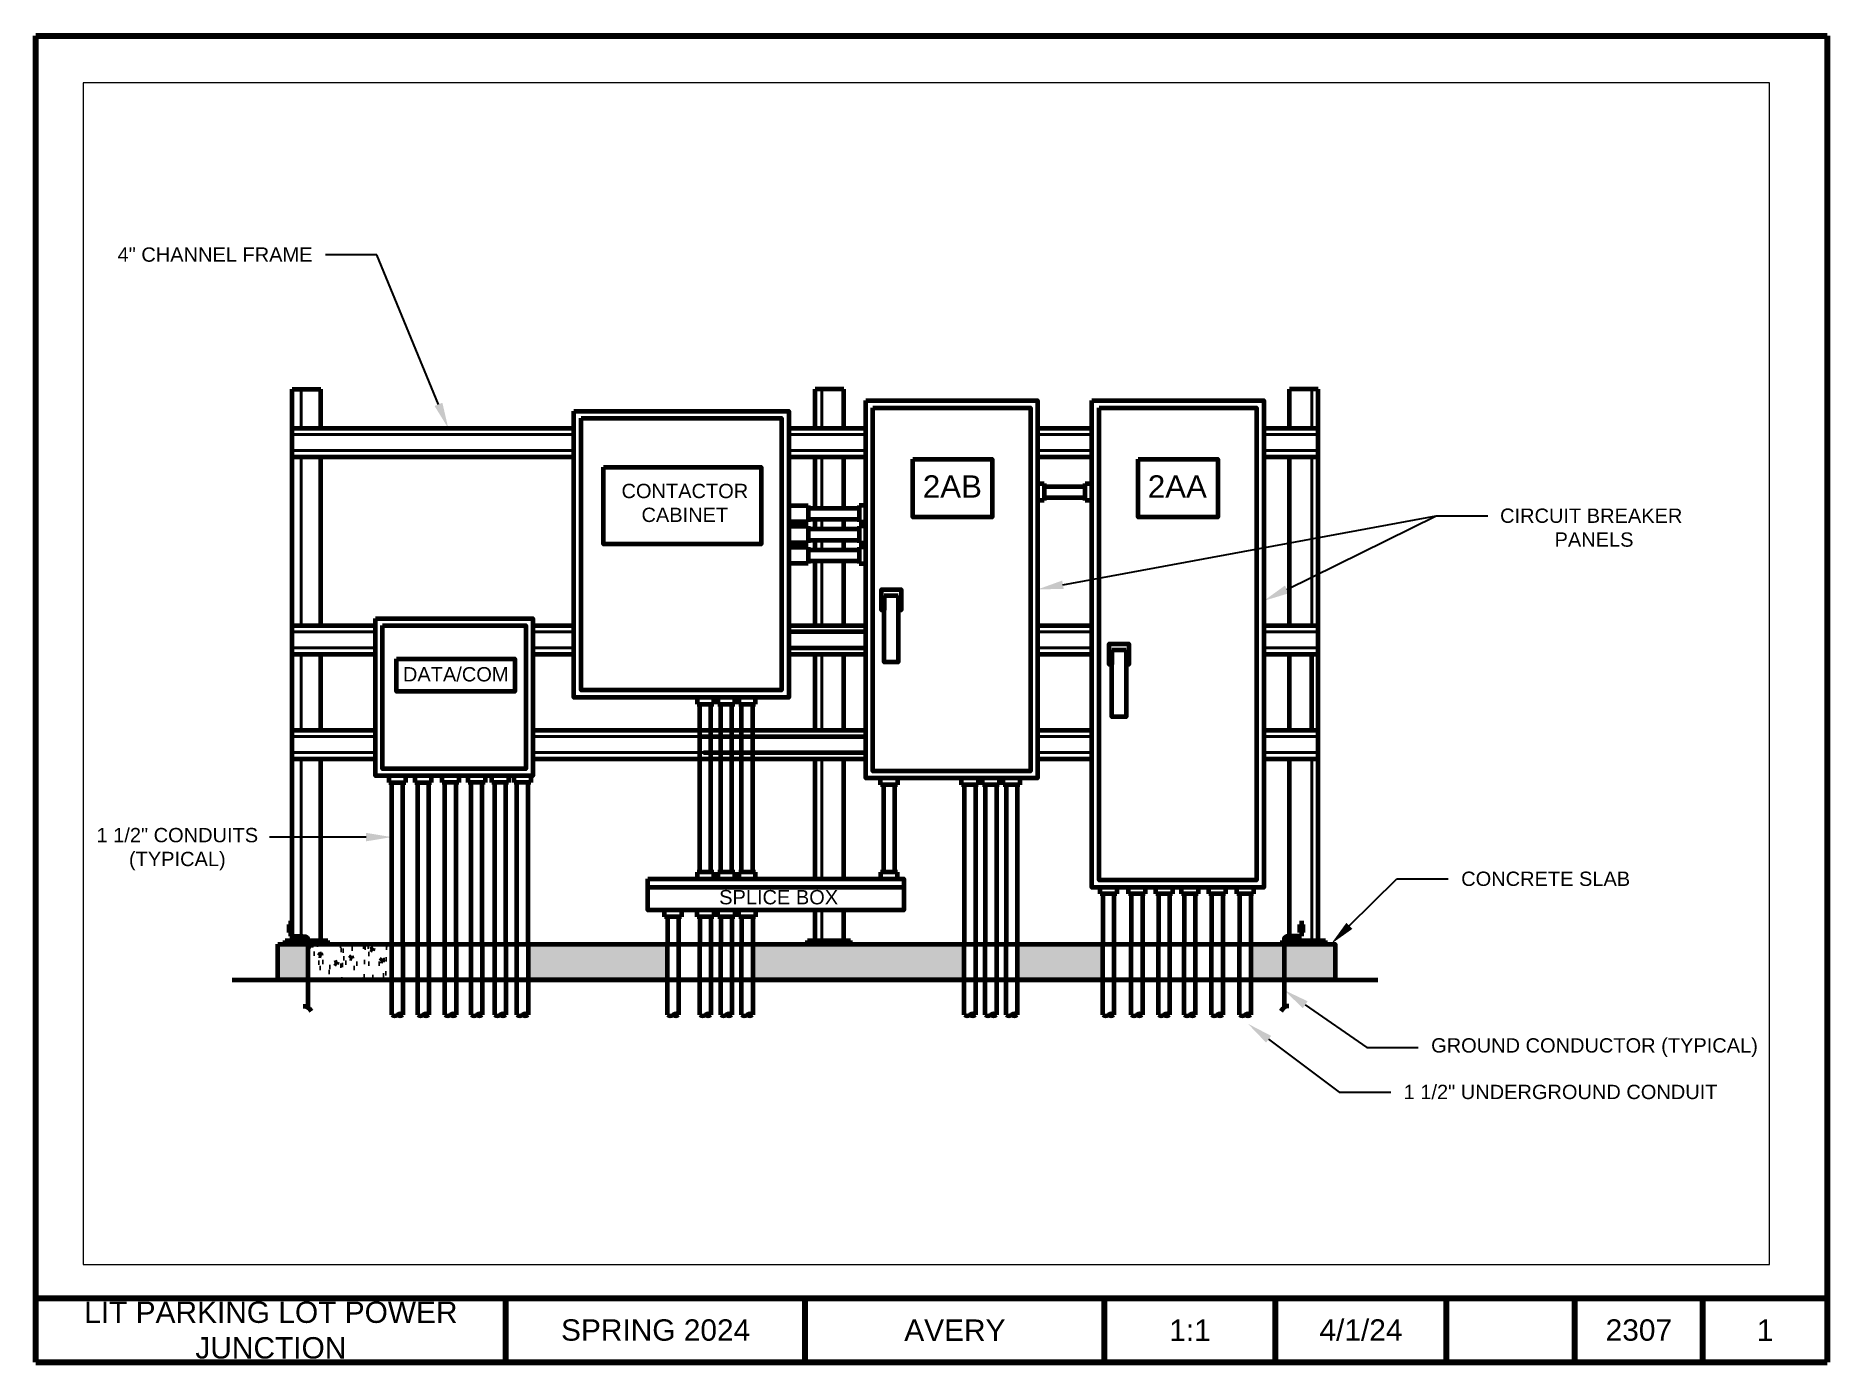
# Paper-space layout '1' of a CAD drawing. Header units: inches. Extents: x 0 to 10.5, y 0.1 to 7.8.
# The model-space entities are those that its viewports show. They can reach past a viewport. Long polylines and large blocks are cut down to what shows.
import ezdxf
from ezdxf import colors
from ezdxf.entities.mleader import LeaderData, LeaderLine
from ezdxf.math import Vec2, Vec3

# ---------------------------------------------------------------- set-up
doc = ezdxf.new("R2010")
doc.units = ezdxf.units.IN
doc.header["$MEASUREMENT"] = 0
for name, color, linetype, lineweight in [('Border', 5, 'Continuous', 80), ('Hidden', 6, 'Continuous', 40), ('Object', 1, 'Continuous', 60), ('Text', 7, 'Continuous', 30)]:
    doc.layers.add(name, color=color, linetype=linetype, lineweight=lineweight)
doc.layers.add('VP', color=8, linetype='Continuous', plot=False)
doc.styles.get("Standard").update_dxf_attribs({"font": 'arial.ttf'})
pattern_1 = [(50, (149.42546, 70.6865), (0.215178, -0.0188256), [0.0225, -0.2475]), (355, (149.42546, 70.6865), (-0.0416254, 0.2256576), [0.018, -0.198]), (100.4514, (149.44339, 70.68492), (0.1735527, 0.206832), [0.019122, -0.2103426]), (46.1842, (149.42546, 70.7465), (0.320172, -0.049656), [0.03375, -0.37125]), (96.6356, (149.45214, 70.74235), (0.280399, 0.292236), [0.028683, -0.315514]), (351.184, (149.42546, 70.7465), (0.280399, 0.292236), [0.027, -0.297]), (21, (149.45546, 70.7315), (0.179072, -0.1207857), [0.0225, -0.2475]), (326, (149.45546, 70.7315), (0.0729946, 0.217545), [0.018, -0.198]), (71.4514, (149.47038, 70.72143), (0.2520667, 0.0967593), [0.019122, -0.2103426]), (37.5, (149.425455, 70.68649), (0.00364796, 0.09986816), [0, -0.1956, 0, -0.201, 0, -0.19875]), (7.5, (149.42546, 70.68649), (0.0789209, 0.1183235), [0, -0.1146, 0, -0.1911, 0, -0.07575]), (327.5, (149.358555, 70.68649), (0.1601467, -0.0067665), [0, -0.075, 0, -0.234, 0, -0.3105]), (317.5, (149.32856, 70.68649), (0.1749559, 0.0300315), [0, -0.0975, 0, -0.1554, 0, -0.2205])]

msp = doc.modelspace()

# ---------------------------------------------------------------- hatches: boundary and pattern name
at = {"layer": 'Object'}
h = msp.add_hatch(color=7, dxfattribs=at)
h.dxf.hatch_style = 1
h.paths.add_polyline_path([(149.819, 71.017), (149.831, 71.017), (149.831, 71.073), (149.819, 71.073)])
h = msp.add_hatch(dxfattribs=at)
h.set_pattern_fill('AR-CONC', scale=0.03)
h.set_pattern_definition(pattern_1)
edge = h.paths.add_edge_path()
edge.add_spline(control_points=[(149.953, 70.686), (149.953, 70.849), (149.953, 70.911), (149.953, 70.936)], knot_values=[2.299772, 2.299772, 2.299772, 2.299772, 2.827143, 2.827143, 2.827143, 2.827143], degree=3, periodic=0)
edge.add_line((149.953, 70.936), (149.793, 70.936))
edge.add_line((149.793, 70.936), (149.743, 70.936))
edge.add_line((149.743, 70.936), (149.743, 70.686))
edge.add_line((149.743, 70.686), (149.953, 70.686))
h.paths.add_polyline_path([(151.49, 70.686), (152.463, 70.686), (152.463, 70.936), (151.49, 70.936)])
h.paths.add_polyline_path([(153.059, 70.936), (153.059, 70.686), (154.536, 70.686), (154.536, 70.936)])
h.paths.add_polyline_path([(155.504, 70.686), (155.504, 70.936), (154.905, 70.936), (154.905, 70.686)])
edge = h.paths.add_edge_path()
edge.add_spline(control_points=[(156.769, 70.686), (156.769, 70.849), (156.769, 70.911), (156.769, 70.936)], knot_values=[2.299772, 2.299772, 2.299772, 2.299772, 2.827143, 2.827143, 2.827143, 2.827143], degree=3, periodic=0)
edge.add_line((156.769, 70.936), (156.536, 70.936))
edge.add_line((156.536, 70.936), (156.536, 70.686))
edge.add_line((156.536, 70.686), (156.769, 70.686))
edge = h.paths.add_edge_path()
edge.add_line((157.125, 70.686), (157.125, 70.936))
edge.add_line((157.125, 70.936), (156.769, 70.936))
edge.add_spline(control_points=[(156.769, 70.936), (156.769, 70.911), (156.769, 70.849), (156.769, 70.686)], knot_values=[2.299772, 2.299772, 2.299772, 2.299772, 2.827143, 2.827143, 2.827143, 2.827143], degree=3, periodic=0)
edge.add_line((156.769, 70.686), (157.125, 70.686))
h = msp.add_hatch(dxfattribs=at)
h.set_pattern_fill('AR-CONC', scale=0.03)
h.set_pattern_definition(pattern_1)
edge = h.paths.add_edge_path()
edge.add_line((150.539, 70.686), (150.539, 70.936))
edge.add_line((150.539, 70.936), (149.953, 70.936))
edge.add_spline(control_points=[(149.953, 70.936), (149.953, 70.911), (149.953, 70.849), (149.953, 70.686)], knot_values=[2.299772, 2.299772, 2.299772, 2.299772, 2.827143, 2.827143, 2.827143, 2.827143], degree=3, periodic=0)
edge.add_line((149.953, 70.686), (150.539, 70.686))

# ---------------------------------------------------------------- linework, layer by layer
at = {"layer": 'Hidden', "ltscale": 0.75}
for p, q in [((149.905, 74.539), (149.905, 74.811)), ((153.541, 74.539), (153.541, 74.811)), ((156.962, 74.539), (156.962, 74.811)), ((149.844, 74.494), (151.81, 74.494)), ((153.31, 74.494), (153.848, 74.494)), ((155.048, 74.494), (155.427, 74.494)), ((156.627, 74.494), (157.007, 74.494)), ((149.844, 74.384), (151.81, 74.384)), ((149.905, 73.161), (149.905, 74.339)), ((153.31, 74.384), (153.848, 74.384)), ((153.541, 73.981), (153.541, 74.339)), ((155.048, 74.384), (155.427, 74.384)), ((156.627, 74.384), (157.007, 74.384)), ((156.962, 73.161), (156.962, 74.339)), ((153.541, 73.836), (153.541, 73.903)), ((153.541, 73.69), (153.541, 73.758)), ((153.541, 73.161), (153.541, 73.612)), ((150.424, 73.116), (149.844, 73.116)), ((151.81, 73.116), (151.524, 73.116)), ((155.427, 73.116), (155.048, 73.116)), ((157.007, 73.116), (156.627, 73.116)), ((149.844, 73.006), (150.424, 73.006)), ((149.905, 72.43), (149.905, 72.961)), ((151.524, 73.006), (151.81, 73.006)), ((153.541, 72.43), (153.541, 72.961)), ((155.048, 73.006), (155.427, 73.006)), ((156.627, 73.006), (157.007, 73.006)), ((149.844, 72.385), (150.424, 72.385)), ((151.524, 72.385), (152.778, 72.385)), ((155.048, 72.385), (155.427, 72.385)), ((156.627, 72.385), (157.007, 72.385)), ((149.844, 72.275), (150.424, 72.275)), ((149.905, 70.961), (149.905, 72.23)), ((151.524, 72.275), (152.778, 72.275)), ((153.541, 71.392), (153.541, 72.23)), ((155.048, 72.275), (155.427, 72.275)), ((156.627, 72.275), (157.007, 72.275)), ((156.962, 70.961), (156.962, 72.23)), ((153.541, 70.961), (153.541, 71.172))]:
    msp.add_line(p, q, dxfattribs=at)
at = {"layer": 'Object'}
for p, q in [((149.844, 70.961), (149.844, 74.811)), ((149.844, 74.811), (150.044, 74.811)), ((150.044, 74.539), (150.044, 74.811)), ((153.496, 74.539), (153.496, 74.811)), ((153.696, 74.811), (153.496, 74.811)), ((153.696, 74.539), (153.696, 74.811)), ((157.007, 74.811), (156.807, 74.811)), ((156.807, 74.539), (156.807, 74.811)), ((157.007, 70.961), (157.007, 74.811)), ((149.844, 74.539), (151.81, 74.539)), ((153.31, 74.539), (153.848, 74.539)), ((155.048, 74.539), (155.427, 74.539)), ((156.627, 74.539), (157.007, 74.539)), ((149.844, 74.339), (151.81, 74.339)), ((150.044, 73.161), (150.044, 74.339)), ((153.31, 74.339), (153.848, 74.339)), ((153.496, 73.981), (153.496, 74.339)), ((153.696, 73.981), (153.696, 74.339)), ((155.048, 74.339), (155.427, 74.339)), ((156.627, 74.339), (157.007, 74.339)), ((156.807, 73.161), (156.807, 74.339)), ((155.048, 74.152), (155.095, 74.152)), ((155.095, 74.152), (155.095, 74.035)), ((155.095, 74.132), (155.38, 74.132)), ((155.095, 74.055), (155.38, 74.055)), ((155.38, 74.035), (155.38, 74.152)), ((155.38, 74.152), (155.427, 74.152)), ((153.31, 74), (153.445, 74)), ((153.445, 74), (153.445, 73.884)), ((153.445, 73.981), (153.802, 73.981)), ((153.848, 74), (153.802, 74)), ((153.802, 74), (153.802, 73.884)), ((155.095, 74.035), (155.048, 74.035)), ((155.427, 74.035), (155.38, 74.035)), ((153.445, 73.884), (153.31, 73.884)), ((153.31, 73.855), (153.445, 73.855)), ((153.445, 73.903), (153.802, 73.903)), ((153.445, 73.855), (153.445, 73.739)), ((153.445, 73.836), (153.802, 73.836)), ((153.496, 73.836), (153.496, 73.903)), ((153.696, 73.836), (153.696, 73.903)), ((153.802, 73.884), (153.848, 73.884)), ((153.848, 73.855), (153.802, 73.855)), ((153.802, 73.855), (153.802, 73.739)), ((153.445, 73.739), (153.31, 73.739)), ((153.31, 73.709), (153.445, 73.709)), ((153.445, 73.758), (153.802, 73.758)), ((153.445, 73.709), (153.445, 73.593)), ((153.445, 73.69), (153.802, 73.69)), ((153.496, 73.69), (153.496, 73.758)), ((153.696, 73.69), (153.696, 73.758)), ((153.802, 73.739), (153.848, 73.739)), ((153.848, 73.709), (153.802, 73.709)), ((153.802, 73.709), (153.802, 73.593)), ((153.445, 73.593), (153.31, 73.593)), ((153.445, 73.612), (153.802, 73.612)), ((153.496, 73.161), (153.496, 73.612)), ((153.696, 73.161), (153.696, 73.612)), ((153.802, 73.593), (153.848, 73.593)), ((153.976, 73.371), (154.075, 73.371)), ((153.976, 73.371), (153.976, 73.269)), ((154.075, 73.371), (154.075, 73.269)), ((149.844, 73.161), (150.424, 73.161)), ((151.524, 73.161), (151.81, 73.161)), ((153.31, 73.161), (153.848, 73.161)), ((155.048, 73.161), (155.427, 73.161)), ((156.627, 73.161), (157.007, 73.161)), ((149.844, 72.961), (150.424, 72.961)), ((150.044, 72.43), (150.044, 72.961)), ((151.524, 72.961), (151.81, 72.961)), ((153.31, 72.961), (153.848, 72.961)), ((153.496, 72.43), (153.496, 72.961)), ((153.696, 72.43), (153.696, 72.961)), ((155.048, 72.961), (155.427, 72.961)), ((155.567, 72.99), (155.666, 72.99)), ((155.567, 72.99), (155.567, 72.888)), ((155.666, 72.99), (155.666, 72.888)), ((156.627, 72.961), (157.007, 72.961)), ((156.807, 72.43), (156.807, 72.961)), ((152.67, 72.659), (152.67, 72.612)), ((152.67, 72.612), (152.787, 72.612)), ((152.69, 71.438), (152.69, 72.612)), ((152.767, 71.438), (152.767, 72.612)), ((152.787, 72.612), (152.787, 72.659)), ((152.816, 72.659), (152.816, 72.612)), ((152.816, 72.612), (152.933, 72.612)), ((152.836, 71.438), (152.836, 72.612)), ((152.913, 71.438), (152.913, 72.612)), ((152.933, 72.612), (152.933, 72.659)), ((152.962, 72.659), (152.962, 72.612)), ((152.962, 72.612), (153.078, 72.612)), ((152.981, 71.438), (152.981, 72.612)), ((153.059, 71.438), (153.059, 72.612)), ((153.078, 72.612), (153.078, 72.659)), ((149.844, 72.43), (150.424, 72.43)), ((151.524, 72.43), (152.778, 72.43)), ((152.703, 72.43), (153.848, 72.43)), ((152.856, 72.43), (152.924, 72.43)), ((153.002, 72.43), (153.07, 72.43)), ((155.048, 72.43), (155.427, 72.43)), ((156.627, 72.43), (157.007, 72.43)), ((149.844, 72.23), (150.424, 72.23)), ((150.044, 70.961), (150.044, 72.23)), ((151.524, 72.23), (152.778, 72.23)), ((152.719, 72.23), (153.848, 72.23)), ((152.856, 72.23), (152.924, 72.23)), ((153.002, 72.23), (153.07, 72.23)), ((153.496, 71.392), (153.496, 72.23)), ((153.696, 71.392), (153.696, 72.23)), ((155.048, 72.23), (155.427, 72.23)), ((156.627, 72.23), (157.007, 72.23)), ((156.807, 70.961), (156.807, 72.23)), ((150.519, 72.111), (150.519, 72.064)), ((150.519, 72.064), (150.636, 72.064)), ((150.539, 70.936), (150.539, 72.064)), ((150.616, 70.936), (150.616, 72.064)), ((150.636, 72.064), (150.636, 72.111)), ((150.7, 72.111), (150.7, 72.064)), ((150.7, 72.064), (150.817, 72.064)), ((150.72, 70.936), (150.72, 72.064)), ((150.797, 70.936), (150.797, 72.064)), ((150.817, 72.064), (150.817, 72.111)), ((150.89, 72.064), (150.89, 72.111)), ((151.007, 72.064), (150.89, 72.064)), ((150.909, 70.936), (150.909, 72.064)), ((150.987, 70.936), (150.987, 72.064)), ((151.007, 72.111), (151.007, 72.064)), ((151.073, 72.064), (151.073, 72.111)), ((151.19, 72.064), (151.073, 72.064)), ((151.093, 70.936), (151.093, 72.064)), ((151.17, 70.936), (151.17, 72.064)), ((151.19, 72.111), (151.19, 72.064)), ((151.238, 72.064), (151.238, 72.111)), ((151.354, 72.064), (151.238, 72.064)), ((151.257, 70.936), (151.257, 72.064)), ((151.335, 70.936), (151.335, 72.064)), ((151.354, 72.111), (151.354, 72.064)), ((151.393, 72.064), (151.393, 72.111)), ((151.509, 72.064), (151.393, 72.064)), ((151.412, 70.936), (151.412, 72.064)), ((151.49, 70.936), (151.49, 72.064)), ((151.509, 72.111), (151.509, 72.064)), ((153.952, 72.048), (153.952, 72.094)), ((154.069, 72.094), (154.069, 72.048)), ((154.517, 72.048), (154.517, 72.094)), ((154.633, 72.094), (154.633, 72.048)), ((154.663, 72.048), (154.663, 72.094)), ((154.779, 72.094), (154.779, 72.048)), ((154.808, 72.048), (154.808, 72.094)), ((154.925, 72.094), (154.925, 72.048)), ((154.069, 72.048), (153.952, 72.048)), ((153.971, 72.048), (153.971, 71.438)), ((154.049, 72.048), (154.049, 71.438)), ((154.633, 72.048), (154.517, 72.048)), ((154.536, 72.048), (154.536, 70.936)), ((154.614, 72.048), (154.614, 70.936)), ((154.779, 72.048), (154.663, 72.048)), ((154.682, 72.048), (154.682, 70.936)), ((154.76, 72.048), (154.76, 70.936)), ((154.925, 72.048), (154.808, 72.048)), ((154.828, 72.048), (154.828, 70.936)), ((154.905, 72.048), (154.905, 70.936)), ((152.787, 71.438), (152.67, 71.438)), ((152.67, 71.438), (152.67, 71.392)), ((152.787, 71.392), (152.787, 71.438)), ((152.933, 71.438), (152.816, 71.438)), ((152.816, 71.438), (152.816, 71.392)), ((152.933, 71.392), (152.933, 71.438)), ((153.078, 71.438), (152.962, 71.438)), ((152.962, 71.438), (152.962, 71.392)), ((153.078, 71.392), (153.078, 71.438)), ((154.069, 71.438), (153.952, 71.438)), ((153.952, 71.438), (153.952, 71.392)), ((154.069, 71.392), (154.069, 71.438)), ((152.327, 71.333), (154.115, 71.333)), ((155.484, 71.286), (155.484, 71.332)), ((155.601, 71.332), (155.601, 71.286)), ((155.682, 71.286), (155.682, 71.332)), ((155.799, 71.332), (155.799, 71.286)), ((155.873, 71.286), (155.873, 71.332)), ((155.989, 71.332), (155.989, 71.286)), ((156.052, 71.286), (156.052, 71.332)), ((156.169, 71.332), (156.169, 71.286)), ((156.244, 71.286), (156.244, 71.332)), ((156.36, 71.332), (156.36, 71.286)), ((156.439, 71.286), (156.439, 71.332)), ((156.556, 71.332), (156.556, 71.286)), ((155.601, 71.286), (155.484, 71.286)), ((155.504, 71.286), (155.504, 70.936)), ((155.581, 71.286), (155.581, 70.936)), ((155.799, 71.286), (155.682, 71.286)), ((155.702, 71.286), (155.702, 70.936)), ((155.78, 71.286), (155.78, 70.936)), ((155.989, 71.286), (155.873, 71.286)), ((155.892, 71.286), (155.892, 70.936)), ((155.97, 71.286), (155.97, 70.936)), ((156.169, 71.286), (156.052, 71.286)), ((156.071, 71.286), (156.071, 70.936)), ((156.149, 71.286), (156.149, 70.936)), ((156.36, 71.286), (156.244, 71.286)), ((156.263, 71.286), (156.263, 70.936)), ((156.341, 71.286), (156.341, 70.936)), ((156.556, 71.286), (156.439, 71.286)), ((156.459, 71.286), (156.459, 70.936)), ((156.536, 71.286), (156.536, 70.936)), ((149.819, 71.073), (149.819, 71.017)), ((149.831, 71.098), (149.831, 70.99)), ((149.844, 71.017), (149.844, 71.073)), ((152.444, 71.125), (152.444, 71.172)), ((152.561, 71.125), (152.444, 71.125)), ((152.463, 71.125), (152.463, 70.936)), ((152.541, 71.125), (152.541, 70.936)), ((152.561, 71.172), (152.561, 71.125)), ((152.67, 71.125), (152.67, 71.172)), ((152.787, 71.125), (152.67, 71.125)), ((152.69, 71.125), (152.69, 70.936)), ((152.767, 71.125), (152.767, 70.936)), ((152.787, 71.172), (152.787, 71.125)), ((152.816, 71.125), (152.816, 71.172)), ((152.933, 71.125), (152.816, 71.125)), ((152.836, 71.125), (152.836, 70.936)), ((152.913, 71.125), (152.913, 70.936)), ((152.933, 71.172), (152.933, 71.125)), ((152.962, 71.125), (152.962, 71.172)), ((153.078, 71.125), (152.962, 71.125)), ((152.981, 71.125), (152.981, 70.936)), ((153.059, 71.125), (153.059, 70.936)), ((153.078, 71.172), (153.078, 71.125)), ((153.496, 70.961), (153.496, 71.172)), ((153.696, 70.961), (153.696, 71.172)), ((156.878, 71.073), (156.878, 71.017)), ((156.891, 71.098), (156.891, 70.99)), ((156.903, 71.017), (156.903, 71.073)), ((149.793, 70.936), (149.793, 70.961)), ((149.793, 70.961), (150.093, 70.961)), ((149.793, 70.936), (150.093, 70.936)), ((149.831, 70.99), (149.915, 70.99)), ((150.093, 70.936), (150.093, 70.961)), ((153.441, 70.936), (153.441, 70.961)), ((153.441, 70.961), (153.741, 70.961)), ((153.441, 70.936), (153.741, 70.936)), ((153.741, 70.936), (153.741, 70.961)), ((156.758, 70.936), (156.758, 70.961)), ((156.758, 70.961), (157.058, 70.961)), ((156.758, 70.936), (157.058, 70.936)), ((156.891, 70.99), (156.807, 70.99)), ((157.058, 70.936), (157.058, 70.961)), ((149.425, 70.686), (157.425, 70.686))]:
    msp.add_line(p, q, dxfattribs=at)
at = {"layer": 'Object', "ltscale": 0.75}
for p, q in [((153.848, 73.116), (153.31, 73.116)), ((153.31, 73.006), (153.848, 73.006)), ((156.962, 72.43), (156.962, 72.961)), ((152.707, 72.385), (153.848, 72.385)), ((152.856, 72.385), (152.924, 72.385)), ((153.002, 72.385), (153.07, 72.385)), ((152.715, 72.275), (153.848, 72.275)), ((152.856, 72.275), (152.924, 72.275)), ((153.002, 72.275), (153.07, 72.275))]:
    msp.add_line(p, q, dxfattribs=at)
at = {"layer": 'Object'}
for points in [[(153.848, 74.732), (155.048, 74.732), (155.048, 72.094), (153.848, 72.094)], [(153.898, 74.682), (154.998, 74.682), (154.998, 72.144), (153.898, 72.144)], [(155.427, 74.732), (156.627, 74.732), (156.627, 71.332), (155.427, 71.332)], [(155.477, 74.682), (156.577, 74.682), (156.577, 71.382), (155.477, 71.382)], [(151.81, 74.659), (153.31, 74.659), (153.31, 72.659), (151.81, 72.659)], [(151.86, 74.609), (153.26, 74.609), (153.26, 72.709), (151.86, 72.709)], [(154.177, 74.324), (154.732, 74.324), (154.732, 73.918), (154.177, 73.918)], [(155.751, 74.324), (156.306, 74.324), (156.306, 73.918), (155.751, 73.918)], [(152.016, 74.267), (153.119, 74.267), (153.119, 73.728), (152.016, 73.728)], [(150.424, 73.211), (151.524, 73.211), (151.524, 72.111), (150.424, 72.111)], [(150.474, 73.161), (151.474, 73.161), (151.474, 72.161), (150.474, 72.161)], [(150.571, 72.929), (151.398, 72.929), (151.398, 72.699), (150.571, 72.699)], [(152.327, 71.392), (154.115, 71.392), (154.115, 71.172), (152.327, 71.172)], [(149.743, 70.936), (157.125, 70.936), (157.125, 70.686), (149.743, 70.686)]]:
    msp.add_lwpolyline(points, close=True, dxfattribs=at)
at = {"layer": 'Object', "linetype": 'ByBlock', "lineweight": -2}
msp.add_lwpolyline([(156.788, 73.413), (157.832, 73.928)], dxfattribs=at)
at = {"layer": 'Object'}
for points in [[(153.976, 73.269), (153.957, 73.269), (153.957, 73.413), (154.095, 73.413), (154.095, 73.269), (154.075, 73.269)], [(154.075, 73.269), (154.075, 72.905), (153.976, 72.905), (153.976, 73.269)], [(155.567, 72.888), (155.547, 72.888), (155.547, 73.032), (155.686, 73.032), (155.686, 72.888), (155.666, 72.888)], [(155.666, 72.888), (155.666, 72.524), (155.567, 72.524), (155.567, 72.888)], [(149.819, 71.073), (149.844, 71.073)], [(156.878, 71.073), (156.903, 71.073)], [(149.844, 71.017), (149.819, 71.017)], [(156.903, 71.017), (156.878, 71.017)]]:
    msp.add_lwpolyline(points, dxfattribs=at)
at = {"layer": 'Object', "ltscale": 0.75}
for points in [[(150.539, 70.441), (150.539, 70.936)], [(150.616, 70.936), (150.616, 70.441)], [(150.72, 70.441), (150.72, 70.936)], [(150.797, 70.936), (150.797, 70.441)], [(150.909, 70.441), (150.909, 70.936)], [(150.987, 70.936), (150.987, 70.441)], [(151.093, 70.441), (151.093, 70.936)], [(151.17, 70.936), (151.17, 70.441)], [(151.257, 70.441), (151.257, 70.936)], [(151.335, 70.936), (151.335, 70.441)], [(151.412, 70.441), (151.412, 70.936)], [(151.49, 70.936), (151.49, 70.441)], [(152.463, 70.441), (152.463, 70.936)], [(152.541, 70.936), (152.541, 70.441)], [(152.69, 70.441), (152.69, 70.936)], [(152.767, 70.936), (152.767, 70.441)], [(152.836, 70.441), (152.836, 70.936)], [(152.913, 70.936), (152.913, 70.441)], [(152.981, 70.441), (152.981, 70.936)], [(153.059, 70.936), (153.059, 70.441)], [(154.536, 70.441), (154.536, 70.936)], [(154.614, 70.936), (154.614, 70.441)], [(154.682, 70.441), (154.682, 70.936)], [(154.76, 70.936), (154.76, 70.441)], [(154.828, 70.441), (154.828, 70.936)], [(154.905, 70.936), (154.905, 70.441)], [(155.504, 70.441), (155.504, 70.936)], [(155.581, 70.936), (155.581, 70.441)], [(155.702, 70.441), (155.702, 70.936)], [(155.78, 70.936), (155.78, 70.441)], [(155.892, 70.441), (155.892, 70.936)], [(155.97, 70.936), (155.97, 70.441)], [(156.071, 70.441), (156.071, 70.936)], [(156.149, 70.936), (156.149, 70.441)], [(156.263, 70.441), (156.263, 70.936)], [(156.341, 70.936), (156.341, 70.441)], [(156.459, 70.441), (156.459, 70.936)], [(156.536, 70.936), (156.536, 70.441)]]:
    msp.add_lwpolyline(points, dxfattribs=at)
for centre, start, end in [((150.558, 70.467), 233.1301, 306.8699), ((150.597, 70.415), 53.1301, 126.8699), ((150.597, 70.467), 233.1301, 306.8699), ((150.739, 70.467), 233.1301, 306.8699), ((150.778, 70.415), 53.1301, 126.8699), ((150.778, 70.467), 233.1301, 306.8699), ((150.929, 70.467), 233.1301, 306.8699), ((150.968, 70.415), 53.1301, 126.8699), ((150.968, 70.467), 233.1301, 306.8699), ((151.112, 70.467), 233.1301, 306.8699), ((151.151, 70.415), 53.1301, 126.8699), ((151.151, 70.467), 233.1301, 306.8699), ((151.276, 70.467), 233.1301, 306.8699), ((151.315, 70.415), 53.1301, 126.8699), ((151.315, 70.467), 233.1301, 306.8699), ((151.432, 70.467), 233.1301, 306.8699), ((151.471, 70.415), 53.1301, 126.8699), ((151.471, 70.467), 233.1301, 306.8699), ((152.483, 70.467), 233.1301, 306.8699), ((152.522, 70.415), 53.1301, 126.8699), ((152.522, 70.467), 233.1301, 306.8699), ((152.709, 70.467), 233.1301, 306.8699), ((152.748, 70.415), 53.1301, 126.8699), ((152.748, 70.467), 233.1301, 306.8699), ((152.855, 70.467), 233.1301, 306.8699), ((152.894, 70.415), 53.1301, 126.8699), ((152.894, 70.467), 233.1301, 306.8699), ((153, 70.467), 233.1301, 306.8699), ((153.039, 70.415), 53.1301, 126.8699), ((153.039, 70.467), 233.1301, 306.8699), ((154.556, 70.467), 233.1301, 306.8699), ((154.595, 70.415), 53.1301, 126.8699), ((154.595, 70.467), 233.1301, 306.8699), ((154.702, 70.467), 233.1301, 306.8699), ((154.741, 70.415), 53.1301, 126.8699), ((154.741, 70.467), 233.1301, 306.8699), ((154.847, 70.467), 233.1301, 306.8699), ((154.886, 70.415), 53.1301, 126.8699), ((154.886, 70.467), 233.1301, 306.8699), ((155.523, 70.467), 233.1301, 306.8699), ((155.562, 70.415), 53.1301, 126.8699), ((155.562, 70.467), 233.1301, 306.8699), ((155.721, 70.467), 233.1301, 306.8699), ((155.76, 70.415), 53.1301, 126.8699), ((155.76, 70.467), 233.1301, 306.8699), ((155.911, 70.467), 233.1301, 306.8699), ((155.95, 70.415), 53.1301, 126.8699), ((155.95, 70.467), 233.1301, 306.8699), ((156.091, 70.467), 233.1301, 306.8699), ((156.13, 70.415), 53.1301, 126.8699), ((156.13, 70.467), 233.1301, 306.8699), ((156.282, 70.467), 233.1301, 306.8699), ((156.321, 70.415), 53.1301, 126.8699), ((156.321, 70.467), 233.1301, 306.8699), ((156.478, 70.467), 233.1301, 306.8699), ((156.517, 70.415), 53.1301, 126.8699), ((156.517, 70.467), 233.1301, 306.8699)]:
    msp.add_arc(centre, 0.0324, start, end, dxfattribs=at)
at = {"layer": 'Object'}
for points in [[(149.915, 70.99), (149.953, 70.99), (149.953, 70.961), (149.953, 70.961), (149.953, 70.936), (149.953, 70.493)], [(156.807, 70.99), (156.769, 70.99), (156.769, 70.961), (156.769, 70.961), (156.769, 70.936), (156.769, 70.493)], [(149.92, 70.503), (149.939, 70.502), (149.957, 70.497), (149.976, 70.468)], [(156.802, 70.503), (156.783, 70.502), (156.765, 70.497), (156.746, 70.468)]]:
    msp.add_open_spline(points, degree=3, dxfattribs=at)
msp.add_solid([(156.802, 73.386), (156.627, 73.333), (156.775, 73.44)], dxfattribs=at)

# ---------------------------------------------------------------- texts
at = {"layer": 'Text', "attachment_point": 5}
for s, width, heights, insert, char_height in [('2AB', 4.28941, [0.305], (154.453, 74.132), 0.1562), ('2AA', 4.28941, [0.305], (156.024, 74.132), 0.1562), ('\\PCONTACTOR\\PCABINET', 2.81199, [0.688], (152.585, 74.1), 0.1), ('\\PDATA/COM', 0.95442, [0.467], (150.985, 72.903), 0.1), ('\\PSPLICE BOX', 0.95442, [0.467], (153.24, 71.346), 0.1)]:
    msp.add_mtext_dynamic_manual_height_columns(s, width=width, gutter_width=0.469, heights=heights, dxfattribs=dict(at, insert=insert, char_height=char_height))

# ---------------------------------------------------------------- leaders
at = {"layer": 'Text'}
ml = msp.add_multileader_mtext('Standard', dxfattribs=at)
ml.set_content('4" CHANNEL FRAME', color=256)
ml.set_leader_properties()
ml.build(insert=Vec2(0, 0))
ml.multileader.update_dxf_attribs({"dogleg_length": 0.36, "arrow_head_size": 0.18})
ctx = ml.context
ctx.base_point, ctx.char_height, ctx.arrow_head_size, ctx.landing_gap_size, ctx.plane_origin = Vec3(148.542, 75.751), 0.1, 0.18, 0.09, Vec3(150.982, 74.539)
ctx.text_align_type = 2
notes = []
notes.append((ctx, [(0, (1, 1, 0), (150.435, 75.751), (-1, 0), 0.36, [(0, [(150.933, 74.539)], 0, [])])]))
ctx.mtext.insert, ctx.mtext.alignment, ctx.mtext.flow_direction = Vec3(149.985, 75.802), 3, 5
ml = msp.add_multileader_mtext('Standard', dxfattribs=at)
ml.set_content('CIRCUIT BREAKER\\P PANELS', color=256)
ml.set_leader_properties()
ml.build(insert=Vec2(0, 0))
ml.multileader.update_dxf_attribs({"dogleg_length": 0.36, "arrow_head_size": 0.18})
ctx = ml.context
ctx.base_point, ctx.char_height, ctx.arrow_head_size, ctx.landing_gap_size, ctx.plane_origin = Vec3(158.192, 73.928), 0.1, 0.18, 0.09, Vec3(155.048, 73.413)
ctx.text_align_type = 1
notes.append((ctx, [(0, (1, 1, 0), (157.832, 73.928), (1, 0), 0.36, [(0, [(155.048, 73.413)], 0, [])])]))
ctx.mtext.insert, ctx.mtext.width, ctx.mtext.alignment, ctx.mtext.flow_direction = Vec3(158.914, 73.978), 3.11155, 2, 5
ml = msp.add_multileader_mtext('Standard', dxfattribs=at)
ml.set_content('1 1/2" CONDUITS\\P(TYPICAL)', color=256)
ml.set_leader_properties()
ml.build(insert=Vec2(0, 0))
ml.multileader.update_dxf_attribs({"dogleg_length": 0.36, "arrow_head_size": 0.18})
ctx = ml.context
ctx.base_point, ctx.char_height, ctx.arrow_head_size, ctx.landing_gap_size, ctx.plane_origin = Vec3(148.398, 71.683), 0.1, 0.18, 0.09, Vec3(150.539, 71.683)
ctx.text_align_type = 1
notes.append((ctx, [(0, (1, 1, 0), (150.044, 71.683), (-1, 0), 0.36, [(0, [(150.539, 71.683)], 0, [])])]))
ctx.mtext.insert, ctx.mtext.alignment, ctx.mtext.flow_direction = Vec3(149.041, 71.747), 2, 5
ml = msp.add_multileader_mtext('Standard', dxfattribs=at)
ml.set_content('CONCRETE SLAB', color=256)
ml.set_leader_properties()
ml.build(insert=Vec2(0, 0))
ml.multileader.update_dxf_attribs({"dogleg_length": 0.36, "arrow_head_size": 0.18})
ctx = ml.context
ctx.base_point, ctx.char_height, ctx.arrow_head_size, ctx.landing_gap_size, ctx.plane_origin = Vec3(157.916, 71.391), 0.1, 0.18, 0.09, Vec3(157.097, 70.936)
notes.append((ctx, [(0, (1, 1, 0), (157.556, 71.391), (1, 0), 0.36, [(0, [(157.097, 70.936)], 0, [])])]))
ctx.mtext.insert, ctx.mtext.flow_direction = Vec3(158.006, 71.442), 5
ml = msp.add_multileader_mtext('Standard', dxfattribs=at)
ml.set_content('GROUND CONDUCTOR (TYPICAL)', color=256)
ml.set_leader_properties()
ml.build(insert=Vec2(0, 0))
ml.multileader.update_dxf_attribs({"dogleg_length": 0.36, "arrow_head_size": 0.18})
ctx = ml.context
ctx.base_point, ctx.char_height, ctx.arrow_head_size, ctx.landing_gap_size, ctx.plane_origin = Vec3(157.706, 70.213), 0.1, 0.18, 0.09, Vec3(156.769, 70.615)
notes.append((ctx, [(0, (1, 1, 0), (157.346, 70.213), (1, 0), 0.36, [(0, [(156.769, 70.615)], 0, [])])]))
ctx.mtext.insert, ctx.mtext.flow_direction = Vec3(157.796, 70.278), 5
ml = msp.add_multileader_mtext('Standard', dxfattribs=at)
ml.set_content('1 1/2" UNDERGROUND CONDUIT', color=256)
ml.set_leader_properties()
ml.build(insert=Vec2(0, 0))
ml.multileader.update_dxf_attribs({"dogleg_length": 0.36, "arrow_head_size": 0.18})
ctx = ml.context
ctx.base_point, ctx.char_height, ctx.arrow_head_size, ctx.landing_gap_size, ctx.plane_origin = Vec3(157.514, 69.902), 0.1, 0.18, 0.09, Vec3(156.517, 70.379)
notes.append((ctx, [(0, (1, 1, 0), (157.154, 69.902), (1, 0), 0.36, [(0, [(156.517, 70.379)], 0, [])])]))
ctx.mtext.insert, ctx.mtext.flow_direction = Vec3(157.604, 69.953), 5
for ctx, leaders in notes:
    for number, flags, end, landing, length, lines in leaders:
        leader = LeaderData()
        leader.index, (leader.has_last_leader_line, leader.has_dogleg_vector, leader.attachment_direction) = number, flags
        leader.last_leader_point, leader.dogleg_vector, leader.dogleg_length = Vec3(end), Vec3(landing), length
        for number, points, colour, breaks in lines:
            line = LeaderLine()
            line.index, line.vertices, line.color, line.breaks = number, Vec3.list(points), colors.encode_raw_color(colour), breaks
            leader.lines.append(line)
        ctx.leaders.append(leader)

psp = doc.layouts.new('1')

# ---------------------------------------------------------------- linework, layer by layer
at = {"layer": 'Border'}
for p, q in [((0.008, 0.053), (0.008, 7.812)), ((0.008, 7.812), (10.484, 7.812)), ((10.484, 7.812), (10.484, 0.053)), ((0.008, 0.428), (10.484, 0.428)), ((2.758, 0.053), (2.758, 0.428)), ((4.508, 0.053), (4.508, 0.428)), ((6.258, 0.053), (6.258, 0.428)), ((7.258, 0.053), (7.258, 0.428)), ((8.258, 0.053), (8.258, 0.428)), ((9.008, 0.053), (9.008, 0.428)), ((9.758, 0.053), (9.758, 0.428)), ((0.008, 0.053), (10.484, 0.053))]:
    psp.add_line(p, q, dxfattribs=at)

# ---------------------------------------------------------------- texts
at = {"layer": 'Text', "char_height": 0.125, "attachment_point": 5}
for s, width, insert in [('LIT PARKING LOT POWER JUNCTION', 2.75, (1.383, 0.24)), ('SPRING 2024', 1.75, (3.633, 0.24)), ('AVERY', 1.75, (5.383, 0.24)), ('1:1', 1, (6.758, 0.24)), ('4/1/24', 1, (7.758, 0.24)), ('2307', 0.75, (9.383, 0.24)), ('1', 0.7258, (10.121, 0.24))]:
    psp.add_mtext_dynamic_manual_height_columns(s, width=width, gutter_width=0.625, heights=[0], dxfattribs=dict(at, insert=insert))

# ---------------------------------------------------------------- viewports
at = {"layer": 'VP'}
psp.add_viewport(center=(5.216, 4.08), size=(9.861, 6.91206), view_center_point=(154.271, 72.824), view_height=8.25326, dxfattribs=at)

doc.saveas('drawing.dxf')
